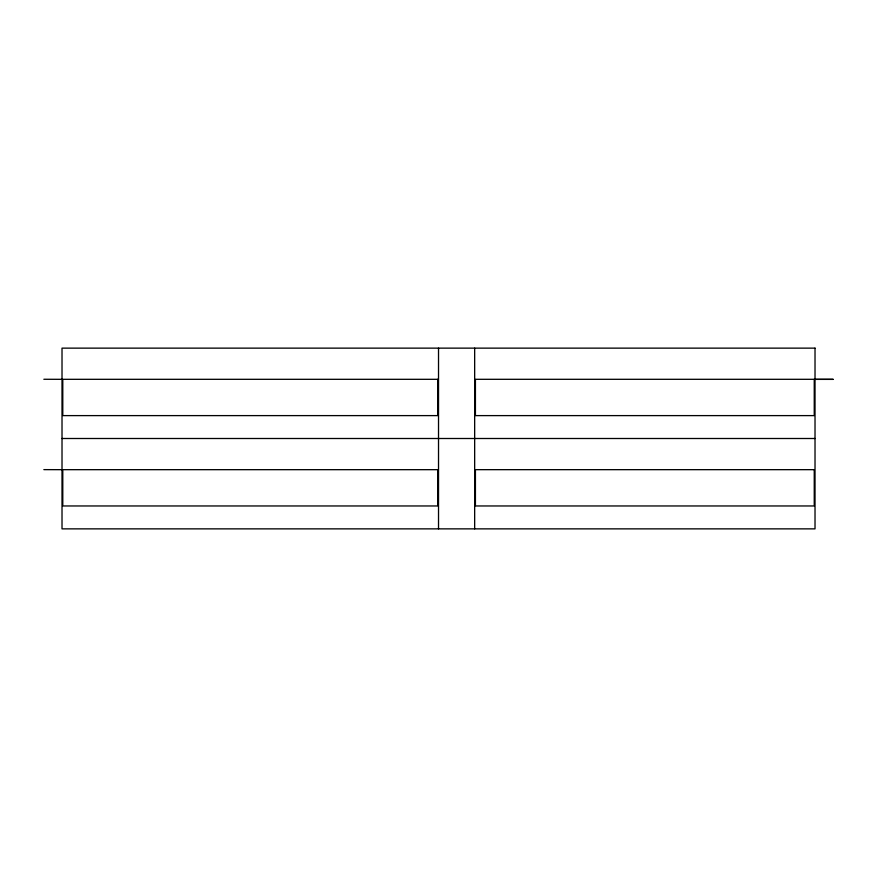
<?xml version="1.0" encoding="UTF-8"?>
<svg xmlns="http://www.w3.org/2000/svg" width="877" height="877" viewBox="0 0 877 877"><rect width="100%" height="100%" fill="white"/><g stroke="black" fill="none" stroke-linecap="round" stroke-linejoin="round"><path stroke-width="1.32" d="M43.85 379.27L62.015 379.324M815.018 379.335L833.15 379.335M815.018 379.379L833.128 379.379M62.015 438.5L815.018 438.5M43.85 469.633L62.015 469.677M474.665 348.136L474.665 528.864M438.522 348.136L438.522 528.864M815.018 348.136L62.015 348.136L62.015 528.864L815.018 528.864L815.018 348.136M437.755 379.313L62.782 379.313L62.782 415.61L437.755 415.61L437.755 379.313M814.251 379.303L475.422 379.303L475.422 415.61L814.251 415.61L814.251 379.303M437.755 469.677L62.782 469.677L62.782 505.963L437.755 505.963L437.755 469.677M814.251 469.666L475.422 469.666L475.422 505.963L814.251 505.963L814.251 469.666"/></g></svg>
